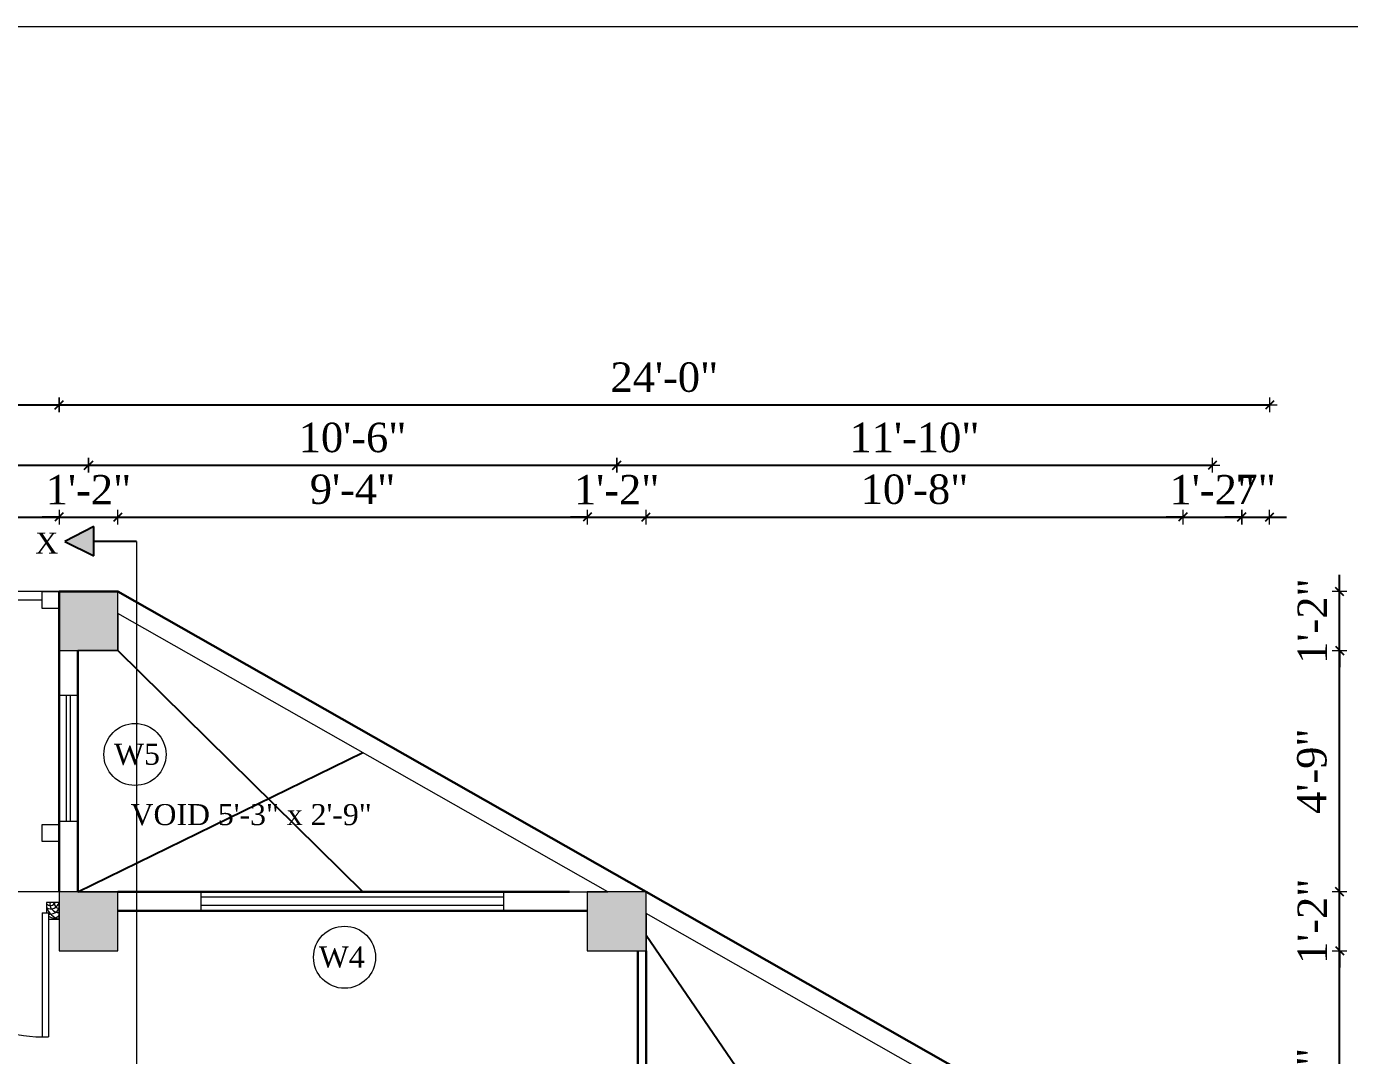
# Model space of a CAD drawing. Header units: inches. Extents: x 151827 to 158466, y -33102 to -26532.
# Drawn here: x 156315.8 to 156630.3, y -26776.4 to -26531.8 of the extents above; entities that cross this region are included whole.
import ezdxf

# ---------------------------------------------------------------- set-up
doc = ezdxf.new("R2010")
doc.units = ezdxf.units.IN
doc.header["$LTSCALE"] = 5
doc.header["$MEASUREMENT"] = 0
for name, color, linetype, lineweight in [('A-WALL', 7, 'Continuous', 9), ('Dimension', 7, 'Continuous', 18), ('DOOR', 62, 'Continuous', 0), ('Dw', 2, 'Continuous', 18), ('ele1', 21, 'Continuous', 20)]:
    doc.layers.add(name, color=color, linetype=linetype, lineweight=lineweight)
doc.layers.add('dim line', color=7, linetype='Continuous', lineweight=15, true_color=0xfab2b2)
doc.layers.add('TEXT', color=6, linetype='Continuous')
doc.layers.add('WALL', color=7, linetype='Continuous')
doc.styles.add('ordinary', font='times.ttf')
doc.dimstyles.new('Copy of 96', dxfattribs={"dimtxt": 7, "dimasz": 4, "dimexe": 0.5, "dimexo": 0.5, "dimgap": 3, "dimtad": 1, "dimdec": 1, "dimzin": 11, "dimdsep": 46, "dimlunit": 4, "dimtxsty": 'ordinary', "dimblk": 'OBLIQUE', "dimcen": 0.09, "dimse1": 1, "dimse2": 1, "dimclrt": 6, "dimazin": 0, "dimtfac": 1, "dimtdec": 1, "dimtix": 1, "dimtmove": 2, "dimatfit": 3, "dimldrblk": 'leader', "dimfxl": 0.5, "dimfxlon": 1, "dimtolj": 1, "dimtzin": 0, "dimarcsym": 0})

# ---------------------------------------------------------------- blocks, each defined once
blk = doc.blocks.new('oblique')
at = {"color": 0, "lineweight": -2}
blk.add_line((0.25, 0.25), (-0.25, -0.25), dxfattribs=at)
at = {"layer": 'dim line', "lineweight": 9}
for p, q in [((-0.4375, 0), (0.4375, 0)), ((0, 0.4375), (0, -0.4375))]:
    blk.add_line(p, q, dxfattribs=at)
blk = doc.blocks.new('*D898')
at = {"layer": 'A-WALL', "color": 0, "lineweight": -2, "ltscale": 5, "transparency": 16777216}
blk.add_line((156627.94, -26818.03), (156627.94, -26751.52), dxfattribs=at)
at = {"layer": 'Defpoints', "color": 0, "ltscale": 5, "transparency": 16777216}
for p in [(156463.07, -26751.52), (156627.94, -26751.52), (156604.68, -26818.03)]:
    blk.add_point(p, dxfattribs=at)
at = {"layer": 'A-WALL', "color": 0, "lineweight": -2, "ltscale": 5, "transparency": 16777216, "xscale": 4, "yscale": 4, "zscale": 4}
for p, rotation in [((156627.94, -26751.52), 90), ((156627.94, -26818.03), 270)]:
    blk.add_blockref('oblique', p, dxfattribs=dict(at, rotation=rotation))
at = {"layer": 'A-WALL', "color": 6, "ltscale": 5, "transparency": 16777216, "insert": (156621.37, -26784.78), "char_height": 7, "attachment_point": 5, "rotation": 90, "style": 'ordinary'}
blk.add_mtext('\\A1;5\'-7"', dxfattribs=at)
blk = doc.blocks.new('_OBLIQUE')
at = {"color": 0, "linetype": 'ByBlock'}
blk.add_line((-0.5, -0.5), (0.5, 0.5), dxfattribs=at)
blk = doc.blocks.new('leader')
at = {"layer": 'Dimension'}
for p, q in [((0, -4.328), (0, 4.328)), ((-4.424, 0), (4.424, 0))]:
    blk.add_line(p, q, dxfattribs=at)
blk = doc.blocks.new('*D899')
at = {"layer": 'A-WALL', "color": 0, "lineweight": -2, "ltscale": 5, "transparency": 16777216}
for p, q in [((156627.94, -26737.52), (156627.94, -26733.52)), ((156627.94, -26751.52), (156627.94, -26737.52)), ((156627.94, -26751.52), (156627.94, -26755.52))]:
    blk.add_line(p, q, dxfattribs=at)
at = {"layer": 'Defpoints', "color": 0, "ltscale": 5, "transparency": 16777216}
for p in [(156463.07, -26737.52), (156627.94, -26737.52), (156463.07, -26751.52)]:
    blk.add_point(p, dxfattribs=at)
at = {"layer": 'A-WALL', "color": 0, "lineweight": -2, "ltscale": 5, "transparency": 16777216, "xscale": 4, "yscale": 4, "zscale": 4}
for p, rotation in [((156627.94, -26737.52), 270), ((156627.94, -26751.52), 90)]:
    blk.add_blockref('oblique', p, dxfattribs=dict(at, rotation=rotation))
at = {"layer": 'A-WALL', "color": 6, "ltscale": 5, "transparency": 16777216, "insert": (156621.44, -26744.52), "char_height": 7, "attachment_point": 5, "rotation": 90, "style": 'ordinary'}
blk.add_mtext('\\A1;1\'-2"', dxfattribs=at)
blk = doc.blocks.new('*D900')
at = {"layer": 'A-WALL', "color": 0, "lineweight": -2, "ltscale": 5, "transparency": 16777216}
blk.add_line((156627.94, -26737.52), (156627.94, -26680.14), dxfattribs=at)
at = {"layer": 'Defpoints', "color": 0, "ltscale": 5, "transparency": 16777216}
for p in [(156337.5, -26680.14), (156627.94, -26680.14), (156463.07, -26737.52)]:
    blk.add_point(p, dxfattribs=at)
at = {"layer": 'A-WALL', "color": 0, "lineweight": -2, "ltscale": 5, "transparency": 16777216, "xscale": 4, "yscale": 4, "zscale": 4}
for p, rotation in [((156627.94, -26680.14), 90), ((156627.94, -26737.52), 270)]:
    blk.add_blockref('oblique', p, dxfattribs=dict(at, rotation=rotation))
at = {"layer": 'A-WALL', "color": 6, "ltscale": 5, "transparency": 16777216, "insert": (156621.37, -26708.83), "char_height": 7, "attachment_point": 5, "rotation": 90, "style": 'ordinary'}
blk.add_mtext('\\A1;4\'-9"', dxfattribs=at)
blk = doc.blocks.new('*D901')
at = {"layer": 'A-WALL', "color": 0, "lineweight": -2, "ltscale": 5, "transparency": 16777216}
for p, q in [((156627.94, -26666.14), (156627.94, -26662.14)), ((156627.94, -26680.14), (156627.94, -26666.14)), ((156627.94, -26680.14), (156627.94, -26684.14))]:
    blk.add_line(p, q, dxfattribs=at)
at = {"layer": 'Defpoints', "color": 0, "ltscale": 5, "transparency": 16777216}
for p in [(156337.5, -26666.14), (156627.94, -26666.14), (156337.5, -26680.14)]:
    blk.add_point(p, dxfattribs=at)
at = {"layer": 'A-WALL', "color": 0, "lineweight": -2, "ltscale": 5, "transparency": 16777216, "xscale": 4, "yscale": 4, "zscale": 4}
for p, rotation in [((156627.94, -26666.14), 270), ((156627.94, -26680.14), 90)]:
    blk.add_blockref('oblique', p, dxfattribs=dict(at, rotation=rotation))
at = {"layer": 'A-WALL', "color": 6, "ltscale": 5, "transparency": 16777216, "insert": (156621.44, -26673.14), "char_height": 7, "attachment_point": 5, "rotation": 90, "style": 'ordinary'}
blk.add_mtext('\\A1;1\'-2"', dxfattribs=at)
blk = doc.blocks.new('*D903')
at = {"layer": 'A-WALL', "color": 0, "lineweight": -2, "ltscale": 5, "transparency": 16777216}
blk.add_line((156642.9, -26825.03), (156642.9, -26744.52), dxfattribs=at)
at = {"layer": 'Defpoints', "color": 0, "ltscale": 5, "transparency": 16777216}
for p in [(156456.07, -26744.52), (156642.9, -26744.52), (156597.68, -26825.03)]:
    blk.add_point(p, dxfattribs=at)
at = {"layer": 'A-WALL', "color": 0, "lineweight": -2, "ltscale": 5, "transparency": 16777216, "xscale": 4, "yscale": 4, "zscale": 4}
for p, rotation in [((156642.9, -26744.52), 90), ((156642.9, -26825.03), 270)]:
    blk.add_blockref('oblique', p, dxfattribs=dict(at, rotation=rotation))
at = {"layer": 'A-WALL', "color": 6, "ltscale": 5, "transparency": 16777216, "insert": (156636.33, -26784.78), "char_height": 7, "attachment_point": 5, "rotation": 90, "style": 'ordinary'}
blk.add_mtext('\\A1;6\'-9"', dxfattribs=at)
blk = doc.blocks.new('*D904')
at = {"layer": 'A-WALL', "color": 0, "lineweight": -2, "ltscale": 5, "transparency": 16777216}
blk.add_line((156642.9, -26744.52), (156642.9, -26673.14), dxfattribs=at)
at = {"layer": 'Defpoints', "color": 0, "ltscale": 5, "transparency": 16777216}
for p in [(156330.5, -26673.14), (156642.9, -26673.14), (156456.07, -26744.52)]:
    blk.add_point(p, dxfattribs=at)
at = {"layer": 'A-WALL', "color": 0, "lineweight": -2, "ltscale": 5, "transparency": 16777216, "xscale": 4, "yscale": 4, "zscale": 4}
for p, rotation in [((156642.9, -26673.14), 90), ((156642.9, -26744.52), 270)]:
    blk.add_blockref('oblique', p, dxfattribs=dict(at, rotation=rotation))
at = {"layer": 'A-WALL', "color": 6, "ltscale": 5, "transparency": 16777216, "insert": (156636.34, -26708.83), "char_height": 7, "attachment_point": 5, "rotation": 90, "style": 'ordinary'}
blk.add_mtext('\\A1;5\'-11"', dxfattribs=at)
blk = doc.blocks.new('*D906')
at = {"layer": 'A-WALL', "color": 0, "lineweight": -2, "ltscale": 5, "transparency": 16777216}
blk.add_line((156216.62, -26648.41), (156323.5, -26648.41), dxfattribs=at)
at = {"layer": 'Defpoints', "color": 0, "ltscale": 5, "transparency": 16777216}
for p in [(156323.5, -26648.41), (156323.5, -26666.14), (156216.62, -26737.52)]:
    blk.add_point(p, dxfattribs=at)
at = {"layer": 'A-WALL', "color": 0, "lineweight": -2, "ltscale": 5, "transparency": 16777216, "xscale": 4, "yscale": 4, "zscale": 4, "rotation": 180}
blk.add_blockref('oblique', (156216.62, -26648.41), dxfattribs=at)
at = {"layer": 'A-WALL', "color": 0, "lineweight": -2, "ltscale": 5, "transparency": 16777216, "xscale": 4, "yscale": 4, "zscale": 4}
blk.add_blockref('oblique', (156323.5, -26648.41), dxfattribs=at)
at = {"layer": 'A-WALL', "color": 6, "ltscale": 5, "transparency": 16777216, "insert": (156270.06, -26641.85), "char_height": 7, "attachment_point": 5, "style": 'ordinary'}
blk.add_mtext('\\A1;8\'-11"', dxfattribs=at)
blk = doc.blocks.new('*D907')
at = {"layer": 'A-WALL', "color": 0, "lineweight": -2, "ltscale": 5, "transparency": 16777216}
for p, q in [((156323.5, -26648.41), (156319.5, -26648.41)), ((156323.5, -26648.41), (156337.5, -26648.41)), ((156337.5, -26648.41), (156341.5, -26648.41))]:
    blk.add_line(p, q, dxfattribs=at)
at = {"layer": 'Defpoints', "color": 0, "ltscale": 5, "transparency": 16777216}
for p in [(156337.5, -26648.41), (156323.5, -26666.14), (156337.5, -26666.14)]:
    blk.add_point(p, dxfattribs=at)
at = {"layer": 'A-WALL', "color": 0, "lineweight": -2, "ltscale": 5, "transparency": 16777216, "xscale": 4, "yscale": 4, "zscale": 4}
blk.add_blockref('oblique', (156323.5, -26648.41), dxfattribs=at)
at = {"layer": 'A-WALL', "color": 0, "lineweight": -2, "ltscale": 5, "transparency": 16777216, "xscale": 4, "yscale": 4, "zscale": 4, "rotation": 180}
blk.add_blockref('oblique', (156337.5, -26648.41), dxfattribs=at)
at = {"layer": 'A-WALL', "color": 6, "ltscale": 5, "transparency": 16777216, "insert": (156330.5, -26641.91), "char_height": 7, "attachment_point": 5, "style": 'ordinary'}
blk.add_mtext('\\A1;1\'-2"', dxfattribs=at)
blk = doc.blocks.new('*D908')
at = {"layer": 'A-WALL', "color": 0, "lineweight": -2, "ltscale": 5, "transparency": 16777216}
blk.add_line((156337.5, -26648.41), (156449.07, -26648.41), dxfattribs=at)
at = {"layer": 'Defpoints', "color": 0, "ltscale": 5, "transparency": 16777216}
for p in [(156449.07, -26648.41), (156337.5, -26666.14), (156449.07, -26737.52)]:
    blk.add_point(p, dxfattribs=at)
at = {"layer": 'A-WALL', "color": 0, "lineweight": -2, "ltscale": 5, "transparency": 16777216, "xscale": 4, "yscale": 4, "zscale": 4, "rotation": 180}
blk.add_blockref('oblique', (156337.5, -26648.41), dxfattribs=at)
at = {"layer": 'A-WALL', "color": 0, "lineweight": -2, "ltscale": 5, "transparency": 16777216, "xscale": 4, "yscale": 4, "zscale": 4}
blk.add_blockref('oblique', (156449.07, -26648.41), dxfattribs=at)
at = {"layer": 'A-WALL', "color": 6, "ltscale": 5, "transparency": 16777216, "insert": (156393.28, -26641.84), "char_height": 7, "attachment_point": 5, "style": 'ordinary'}
blk.add_mtext('\\A1;9\'-4"', dxfattribs=at)
blk = doc.blocks.new('*D909')
at = {"layer": 'A-WALL', "color": 0, "lineweight": -2, "ltscale": 5, "transparency": 16777216}
for p, q in [((156449.07, -26648.41), (156445.07, -26648.41)), ((156449.07, -26648.41), (156463.07, -26648.41)), ((156463.07, -26648.41), (156467.07, -26648.41))]:
    blk.add_line(p, q, dxfattribs=at)
at = {"layer": 'Defpoints', "color": 0, "ltscale": 5, "transparency": 16777216}
for p in [(156463.07, -26648.41), (156449.07, -26737.52), (156463.07, -26737.52)]:
    blk.add_point(p, dxfattribs=at)
at = {"layer": 'A-WALL', "color": 0, "lineweight": -2, "ltscale": 5, "transparency": 16777216, "xscale": 4, "yscale": 4, "zscale": 4}
blk.add_blockref('oblique', (156449.07, -26648.41), dxfattribs=at)
at = {"layer": 'A-WALL', "color": 0, "lineweight": -2, "ltscale": 5, "transparency": 16777216, "xscale": 4, "yscale": 4, "zscale": 4, "rotation": 180}
blk.add_blockref('oblique', (156463.07, -26648.41), dxfattribs=at)
at = {"layer": 'A-WALL', "color": 6, "ltscale": 5, "transparency": 16777216, "insert": (156456.07, -26641.91), "char_height": 7, "attachment_point": 5, "style": 'ordinary'}
blk.add_mtext('\\A1;1\'-2"', dxfattribs=at)
blk = doc.blocks.new('*D910')
at = {"layer": 'A-WALL', "color": 0, "lineweight": -2, "ltscale": 5, "transparency": 16777216}
blk.add_line((156463.07, -26648.41), (156590.68, -26648.41), dxfattribs=at)
at = {"layer": 'Defpoints', "color": 0, "ltscale": 5, "transparency": 16777216}
for p in [(156590.68, -26648.41), (156463.07, -26737.52), (156590.68, -26818.03)]:
    blk.add_point(p, dxfattribs=at)
at = {"layer": 'A-WALL', "color": 0, "lineweight": -2, "ltscale": 5, "transparency": 16777216, "xscale": 4, "yscale": 4, "zscale": 4, "rotation": 180}
blk.add_blockref('oblique', (156463.07, -26648.41), dxfattribs=at)
at = {"layer": 'A-WALL', "color": 0, "lineweight": -2, "ltscale": 5, "transparency": 16777216, "xscale": 4, "yscale": 4, "zscale": 4}
blk.add_blockref('oblique', (156590.68, -26648.41), dxfattribs=at)
at = {"layer": 'A-WALL', "color": 6, "ltscale": 5, "transparency": 16777216, "insert": (156526.88, -26641.85), "char_height": 7, "attachment_point": 5, "style": 'ordinary'}
blk.add_mtext('\\A1;10\'-8"', dxfattribs=at)
blk = doc.blocks.new('*D911')
at = {"layer": 'A-WALL', "color": 0, "lineweight": -2, "ltscale": 5, "transparency": 16777216}
for p, q in [((156590.68, -26648.41), (156586.68, -26648.41)), ((156590.68, -26648.41), (156604.68, -26648.41)), ((156604.68, -26648.41), (156608.68, -26648.41))]:
    blk.add_line(p, q, dxfattribs=at)
at = {"layer": 'Defpoints', "color": 0, "ltscale": 5, "transparency": 16777216}
for p in [(156604.68, -26648.41), (156590.68, -26818.03), (156604.68, -26818.03)]:
    blk.add_point(p, dxfattribs=at)
at = {"layer": 'A-WALL', "color": 0, "lineweight": -2, "ltscale": 5, "transparency": 16777216, "xscale": 4, "yscale": 4, "zscale": 4}
blk.add_blockref('oblique', (156590.68, -26648.41), dxfattribs=at)
at = {"layer": 'A-WALL', "color": 0, "lineweight": -2, "ltscale": 5, "transparency": 16777216, "xscale": 4, "yscale": 4, "zscale": 4, "rotation": 180}
blk.add_blockref('oblique', (156604.68, -26648.41), dxfattribs=at)
at = {"layer": 'A-WALL', "color": 6, "ltscale": 5, "transparency": 16777216, "insert": (156597.68, -26641.91), "char_height": 7, "attachment_point": 5, "style": 'ordinary'}
blk.add_mtext('\\A1;1\'-2"', dxfattribs=at)
blk = doc.blocks.new('*D912')
at = {"layer": 'A-WALL', "color": 0, "lineweight": -2, "ltscale": 5, "transparency": 16777216}
blk.add_line((156209.62, -26636.1), (156330.5, -26636.1), dxfattribs=at)
at = {"layer": 'Defpoints', "color": 0, "ltscale": 5, "transparency": 16777216}
for p in [(156330.5, -26636.1), (156209.62, -26744.52), (156330.5, -26744.52)]:
    blk.add_point(p, dxfattribs=at)
at = {"layer": 'A-WALL', "color": 0, "lineweight": -2, "ltscale": 5, "transparency": 16777216, "xscale": 4, "yscale": 4, "zscale": 4, "rotation": 180}
blk.add_blockref('oblique', (156209.62, -26636.1), dxfattribs=at)
at = {"layer": 'A-WALL', "color": 0, "lineweight": -2, "ltscale": 5, "transparency": 16777216, "xscale": 4, "yscale": 4, "zscale": 4}
blk.add_blockref('oblique', (156330.5, -26636.1), dxfattribs=at)
at = {"layer": 'A-WALL', "color": 6, "ltscale": 5, "transparency": 16777216, "insert": (156270.06, -26629.54), "char_height": 7, "attachment_point": 5, "style": 'ordinary'}
blk.add_mtext('\\A1;10\'-1"', dxfattribs=at)
blk = doc.blocks.new('*D913')
at = {"layer": 'A-WALL', "color": 0, "lineweight": -2, "ltscale": 5, "transparency": 16777216}
blk.add_line((156330.5, -26636.1), (156456.07, -26636.1), dxfattribs=at)
at = {"layer": 'Defpoints', "color": 0, "ltscale": 5, "transparency": 16777216}
for p in [(156456.07, -26636.1), (156330.5, -26744.52), (156456.07, -26744.52)]:
    blk.add_point(p, dxfattribs=at)
at = {"layer": 'A-WALL', "color": 0, "lineweight": -2, "ltscale": 5, "transparency": 16777216, "xscale": 4, "yscale": 4, "zscale": 4, "rotation": 180}
blk.add_blockref('oblique', (156330.5, -26636.1), dxfattribs=at)
at = {"layer": 'A-WALL', "color": 0, "lineweight": -2, "ltscale": 5, "transparency": 16777216, "xscale": 4, "yscale": 4, "zscale": 4}
blk.add_blockref('oblique', (156456.07, -26636.1), dxfattribs=at)
at = {"layer": 'A-WALL', "color": 6, "ltscale": 5, "transparency": 16777216, "insert": (156393.28, -26629.54), "char_height": 7, "attachment_point": 5, "style": 'ordinary'}
blk.add_mtext('\\A1;10\'-6"', dxfattribs=at)
blk = doc.blocks.new('*D914')
at = {"layer": 'A-WALL', "color": 0, "lineweight": -2, "ltscale": 5, "transparency": 16777216}
blk.add_line((156456.07, -26636.1), (156597.68, -26636.1), dxfattribs=at)
at = {"layer": 'Defpoints', "color": 0, "ltscale": 5, "transparency": 16777216}
for p in [(156597.68, -26636.1), (156456.07, -26744.52), (156597.68, -26825.03)]:
    blk.add_point(p, dxfattribs=at)
at = {"layer": 'A-WALL', "color": 0, "lineweight": -2, "ltscale": 5, "transparency": 16777216, "xscale": 4, "yscale": 4, "zscale": 4, "rotation": 180}
blk.add_blockref('oblique', (156456.07, -26636.1), dxfattribs=at)
at = {"layer": 'A-WALL', "color": 0, "lineweight": -2, "ltscale": 5, "transparency": 16777216, "xscale": 4, "yscale": 4, "zscale": 4}
blk.add_blockref('oblique', (156597.68, -26636.1), dxfattribs=at)
at = {"layer": 'A-WALL', "color": 6, "ltscale": 5, "transparency": 16777216, "insert": (156526.88, -26629.54), "char_height": 7, "attachment_point": 5, "style": 'ordinary'}
blk.add_mtext('\\A1;11\'-10"', dxfattribs=at)
blk = doc.blocks.new('*D915')
at = {"layer": 'A-WALL', "color": 0, "lineweight": -2, "ltscale": 5, "transparency": 16777216}
blk.add_line((156202.62, -26621.76), (156323.5, -26621.76), dxfattribs=at)
at = {"layer": 'Defpoints', "color": 0, "ltscale": 5, "transparency": 16777216}
for p in [(156323.5, -26621.76), (156323.5, -26666.14), (156202.62, -26737.52)]:
    blk.add_point(p, dxfattribs=at)
at = {"layer": 'A-WALL', "color": 0, "lineweight": -2, "ltscale": 5, "transparency": 16777216, "xscale": 4, "yscale": 4, "zscale": 4, "rotation": 180}
blk.add_blockref('oblique', (156202.62, -26621.76), dxfattribs=at)
at = {"layer": 'A-WALL', "color": 0, "lineweight": -2, "ltscale": 5, "transparency": 16777216, "xscale": 4, "yscale": 4, "zscale": 4}
blk.add_blockref('oblique', (156323.5, -26621.76), dxfattribs=at)
at = {"layer": 'A-WALL', "color": 6, "ltscale": 5, "transparency": 16777216, "insert": (156263.06, -26615.2), "char_height": 7, "attachment_point": 5, "style": 'ordinary'}
blk.add_mtext('\\A1;10\'-1"', dxfattribs=at)
blk = doc.blocks.new('*D916')
at = {"layer": 'A-WALL', "color": 0, "lineweight": -2, "ltscale": 5, "transparency": 16777216}
blk.add_line((156323.5, -26621.76), (156611.31, -26621.76), dxfattribs=at)
at = {"layer": 'Defpoints', "color": 0, "ltscale": 5, "transparency": 16777216}
for p in [(156611.31, -26621.76), (156323.5, -26666.14), (156611.31, -26821.8)]:
    blk.add_point(p, dxfattribs=at)
at = {"layer": 'A-WALL', "color": 0, "lineweight": -2, "ltscale": 5, "transparency": 16777216, "xscale": 4, "yscale": 4, "zscale": 4, "rotation": 180}
blk.add_blockref('oblique', (156323.5, -26621.76), dxfattribs=at)
at = {"layer": 'A-WALL', "color": 0, "lineweight": -2, "ltscale": 5, "transparency": 16777216, "xscale": 4, "yscale": 4, "zscale": 4}
blk.add_blockref('oblique', (156611.31, -26621.76), dxfattribs=at)
at = {"layer": 'A-WALL', "color": 6, "ltscale": 5, "transparency": 16777216, "insert": (156467.41, -26615.2), "char_height": 7, "attachment_point": 5, "style": 'ordinary'}
blk.add_mtext('\\A1;24\'-0"', dxfattribs=at)
blk = doc.blocks.new('*D918')
at = {"layer": 'A-WALL', "color": 0, "lineweight": -2, "ltscale": 5, "transparency": 16777216}
blk.add_line((156656.86, -26821.8), (156656.86, -26666.14), dxfattribs=at)
at = {"layer": 'Defpoints', "color": 0, "ltscale": 5, "transparency": 16777216}
for p in [(156337.5, -26666.14), (156656.86, -26666.14), (156611.31, -26821.8)]:
    blk.add_point(p, dxfattribs=at)
at = {"layer": 'A-WALL', "color": 0, "lineweight": -2, "ltscale": 5, "transparency": 16777216, "xscale": 4, "yscale": 4, "zscale": 4}
for p, rotation in [((156656.86, -26666.14), 90), ((156656.86, -26821.8), 270)]:
    blk.add_blockref('oblique', p, dxfattribs=dict(at, rotation=rotation))
at = {"layer": 'A-WALL', "color": 6, "ltscale": 5, "transparency": 16777216, "insert": (156650.29, -26743.97), "char_height": 7, "attachment_point": 5, "rotation": 90, "style": 'ordinary'}
blk.add_mtext('\\A1;13\'-0"', dxfattribs=at)
blk = doc.blocks.new('*D941')
at = {"layer": 'A-WALL', "color": 0, "lineweight": -2, "ltscale": 5, "transparency": 16777216}
blk.add_line((156175.21, -26743.71), (156176.97, -26669.5), dxfattribs=at)
at = {"layer": 'Defpoints', "color": 0, "ltscale": 5, "transparency": 16777216}
for p in [(156176.97, -26669.5), (156330.5, -26673.14), (156209.62, -26744.52)]:
    blk.add_point(p, dxfattribs=at)
at = {"layer": 'A-WALL', "color": 0, "lineweight": -2, "ltscale": 5, "transparency": 16777216, "xscale": 4, "yscale": 4, "zscale": 4}
for p, rotation in [((156176.97, -26669.5), 88.64238169298221), ((156175.21, -26743.71), 268.6423816929822)]:
    blk.add_blockref('oblique', p, dxfattribs=dict(at, rotation=rotation))
at = {"layer": 'A-WALL', "color": 6, "ltscale": 5, "transparency": 16777216, "insert": (156169.54, -26706.45), "char_height": 7, "attachment_point": 5, "rotation": 88.6424, "style": 'ordinary'}
blk.add_mtext('\\A1;6\'-2"', dxfattribs=at)
blk = doc.blocks.new('A$C27B36B59')
at = {"layer": 'DOOR'}
for p, q in [((0, 4), (0, 0)), ((2.5, 4), (0, 4)), ((2.5, 2.5), (2.5, 4)), ((0, 0), (3, 0)), ((3, 2.5), (2.5, 2.5)), ((3, 0), (3, 2.5))]:
    blk.add_line(p, q, dxfattribs=at)
for centre, radius, start, end in [((-1.4, -0.54), 4.75, 22.1411, 72.838), ((1.34, 2.09), 1.64, 45.138, 144.8948), ((2.21, 0.3), 2.49, 83.3149, 152.658), ((0.13, 0.37), 2.05, 349.4875, 93.6805), ((1.96, -0.47), 2.01, 58.7447, 166.495), ((-0.06, 0.32), 1.13, 343.542, 86.947), ((2.08, -0.4), 1.17, 38.2816, 160.1519)]:
    blk.add_arc(centre, radius, start, end, dxfattribs=at)
blk = doc.blocks.new('D2')
at = {"layer": 'DOOR'}
for p, q in [((74473.95, 24047.59), (74473.95, 24018.09)), ((74473.95, 24047.59), (74475.45, 24047.59)), ((74475.45, 24047.59), (74475.45, 24018.13))]:
    blk.add_line(p, q, dxfattribs=at)
blk.add_arc((74473.95, 24047.59), 29.5, 180, 272.9146, dxfattribs=at)
at = {"layer": 'DOOR', "xscale": -1, "rotation": 180}
blk.add_blockref('A$C27B36B59', (74441.95, 24050.09), dxfattribs=at)
at = {"layer": 'DOOR', "rotation": 180}
blk.add_blockref('A$C27B36B59', (74477.95, 24050.09), dxfattribs=at)
blk = doc.blocks.new('*D894')
at = {"layer": 'A-WALL', "color": 0, "lineweight": -2, "ltscale": 5, "transparency": 16777216}
for p, q in [((156604.68, -26648.41), (156600.68, -26648.41)), ((156604.68, -26648.41), (156611.31, -26648.41)), ((156611.31, -26648.41), (156615.31, -26648.41))]:
    blk.add_line(p, q, dxfattribs=at)
at = {"layer": 'Defpoints', "color": 0, "ltscale": 5, "transparency": 16777216}
for p in [(156611.31, -26648.41), (156604.68, -26818.03, -72.71), (156611.31, -26821.8, -72.71)]:
    blk.add_point(p, dxfattribs=at)
at = {"layer": 'A-WALL', "color": 0, "lineweight": -2, "ltscale": 5, "transparency": 16777216, "xscale": 4, "yscale": 4, "zscale": 4}
blk.add_blockref('oblique', (156604.68, -26648.41), dxfattribs=at)
at = {"layer": 'A-WALL', "color": 0, "lineweight": -2, "ltscale": 5, "transparency": 16777216, "xscale": 4, "yscale": 4, "zscale": 4, "rotation": 180}
blk.add_blockref('oblique', (156611.31, -26648.41), dxfattribs=at)
at = {"layer": 'A-WALL', "color": 6, "ltscale": 5, "transparency": 16777216, "insert": (156608, -26641.84), "char_height": 7, "attachment_point": 5, "style": 'ordinary'}
blk.add_mtext('\\A1;7"', dxfattribs=at)

msp = doc.modelspace()

# ---------------------------------------------------------------- hatches: boundary and pattern name
at = {"ltscale": 5}
msp.add_hatch(color=256, dxfattribs=at).paths.add_polyline_path([(156331.79, -26657.67), (156331.79, -26650.65), (156324.9, -26654.24)])
at = {"layer": 'WALL', "linetype": 'ByBlock', "ltscale": 5, "true_color": 0xf8991e}
h = msp.add_hatch(color=30, dxfattribs=at)
h.dxf.hatch_style = 1
h.paths.add_polyline_path([(156323.5, -26680.14), (156337.5, -26680.14), (156337.5, -26666.14), (156323.5, -26666.14)])
h = msp.add_hatch(color=30, dxfattribs=at)
h.dxf.hatch_style = 1
h.paths.add_polyline_path([(156323.5, -26751.52), (156337.5, -26751.52), (156337.5, -26737.52), (156323.5, -26737.52)])
h = msp.add_hatch(color=30, dxfattribs=at)
h.dxf.hatch_style = 1
h.paths.add_polyline_path([(156463.07, -26751.52), (156463.07, -26737.52), (156449.07, -26737.52), (156449.07, -26751.52)])

# ---------------------------------------------------------------- linework, layer by layer
at = {"ltscale": 5}
for p, q in [((156331.79, -26650.65, -72.71), (156324.9, -26654.24, -72.71)), ((156331.79, -26657.67, -72.71), (156331.79, -26650.65, -72.71)), ((156324.9, -26654.24, -72.71), (156331.79, -26657.67, -72.71)), ((156341.89, -26654.24, -72.71), (156331.79, -26654.24, -72.71))]:
    msp.add_line(p, q, dxfattribs=at)
at = {"layer": 'A-WALL', "ltscale": 5}
for p, q in [((156341.89, -26654.24, -72.71), (156341.89, -26942.8, -72.71)), ((156323.5, -26666.14, -72.71), (156204.31, -26666.14, -72.71)), ((156319.5, -26668.14, -72.71), (156208.31, -26668.14, -72.71)), ((156328, -26690.83, -72.71), (156323.5, -26690.83, -72.71)), ((156328, -26720.83, -72.71), (156323.5, -26720.83, -72.71)), ((156323.5, -26725.52, -72.71), (156319.5, -26725.52, -72.71)), ((156323.5, -26737.52, -72.71), (156202.62, -26737.52, -72.71)), ((156357.28, -26742.02, -72.71), (156357.28, -26737.52, -72.71)), ((156429.28, -26742.02, -72.71), (156429.28, -26737.52, -72.71))]:
    msp.add_line(p, q, dxfattribs=at)
at = {"layer": 'A-WALL', "lineweight": 30}
for p, q in [((156323.5, -26666.14, -72.71), (156323.5, -26737.52, -72.71)), ((156337.5, -26666.14, -72.71), (156323.5, -26666.14, -72.71)), ((156337.5, -26666.14, -72.71), (156463.07, -26737.52, -72.71)), ((156328, -26680.14, -72.71), (156328, -26737.52, -72.71)), ((156328, -26680.14, -72.71), (156328, -26737.52, -72.71)), ((156337.5, -26737.52, -72.71), (156444.86, -26737.52, -72.71)), ((156463.07, -26737.52, -72.71), (156611.31, -26821.8, -72.71)), ((156449.07, -26742.02, -72.71), (156337.5, -26742.02, -72.71)), ((156461.07, -26751.52, -72.71), (156461.07, -26878.3, -72.71)), ((156463.07, -26751.52, -72.71), (156463.07, -26878.3, -72.71))]:
    msp.add_line(p, q, dxfattribs=at)
at = {"layer": 'A-WALL', "ltscale": 5, "elevation": -72.71}
for points in [[(156319.5, -26666.14), (156323.5, -26666.14), (156323.5, -26670.14), (156319.5, -26670.14)], [(156323.5, -26680.14), (156337.5, -26680.14), (156337.5, -26666.14), (156323.5, -26666.14)], [(156337.5, -26671.31), (156337.5, -26680.14), (156328, -26680.14), (156328, -26701.52), (156328, -26737.52), (156337.5, -26737.52), (156453.96, -26737.52)], [(156319.5, -26721.52), (156323.5, -26721.52), (156323.5, -26725.52), (156319.5, -26725.52)], [(156323.5, -26751.52), (156337.5, -26751.52), (156337.5, -26737.52), (156323.5, -26737.52)], [(156449.07, -26751.52), (156463.07, -26751.52), (156463.07, -26737.52), (156449.07, -26737.52)]]:
    msp.add_lwpolyline(points, close=True, dxfattribs=at)
msp.add_lwpolyline([(156463.07, -26882.8), (156463.07, -26882.8), (156552.08, -26882.8), (156552.08, -26877.8), (156566.08, -26877.8), (156566.08, -26883.51), (156599.35, -26832.03), (156590.68, -26832.03), (156590.68, -26818.03), (156595.58, -26818.03), (156463.07, -26742.7), (156463.07, -26882.8)], dxfattribs=at)
at = {"layer": 'A-WALL', "ltscale": 5}
for centre in [(156341.55, -26704.85, -72.71), (156391.38, -26753.07, -72.71)]:
    msp.add_circle(centre, 7.38, dxfattribs=at)
at = {"layer": 'Dw', "color": 3}
for p, q in [((156325.25, -26720.83, -72.71), (156325.25, -26690.83, -72.71)), ((156326.25, -26720.83, -72.71), (156326.25, -26690.83, -72.71)), ((156429.28, -26738.77, -72.71), (156357.28, -26738.77, -72.71)), ((156429.28, -26740.77, -72.71), (156357.28, -26740.77, -72.71))]:
    msp.add_line(p, q, dxfattribs=at)
at = {"layer": 'ele1', "elevation": -72.71}
msp.add_lwpolyline([(155380.93, -26531.78), (158465.9, -26531.78), (158465.9, -28687.11), (155380.93, -28687.11)], close=True, dxfattribs=at)
msp.add_lwpolyline([(155380.93, -26531.78), (158465.9, -26531.78), (158465.9, -28687.11), (155380.93, -28687.11)], close=True, dxfattribs=at)
at = {"layer": 'WALL', "color": 30, "linetype": 'ByBlock', "ltscale": 5, "true_color": 0xf8991e}
for p, q in [((156337.5, -26680.14, -72.71), (156395.73, -26737.52, -72.71)), ((156328, -26737.52, -72.71), (156395.73, -26704.42, -72.71)), ((156552.08, -26877.8, -72.71), (156463.07, -26747.87, -72.71))]:
    msp.add_line(p, q, dxfattribs=at)

# ---------------------------------------------------------------- block references
at = {"layer": 'WALL', "color": 2, "linetype": 'ByBlock'}
msp.add_blockref('D2', (81845.55, -50790.11, -72.71), dxfattribs=at)

# ---------------------------------------------------------------- texts
at = {"layer": 'TEXT', "style": 'ordinary'}
for s, p in [('X', (156317.83, -26657.11, -72.71)), ('W5', (156336.58, -26707.3, -72.71)), ('VOID 5\'-3" x 2\'-9"', (156340.5, -26721.65, -72.71)), ('W4', (156385.27, -26755.51, -72.71))]:
    msp.add_text(s, height=5, dxfattribs=at).set_placement(p)

# ---------------------------------------------------------------- dimensions: what is measured, and where the dimension line sits
at = {"layer": 'A-WALL', "ltscale": 5}
for base, p1, p2, picture, middle in [((156323.5, -26621.76, -72.71), (156202.62, -26737.52, -72.71), (156323.5, -26666.14, -72.71), '*D915', (156263.06, -26615.2, -72.71)), ((156611.31, -26621.76, -72.71), (156323.5, -26666.14, -72.71), (156611.31, -26821.8, -72.71), '*D916', (156467.41, -26615.2, -72.71)), ((156330.5, -26636.1, -72.71), (156209.62, -26744.52, -72.71), (156330.5, -26744.52, -72.71), '*D912', (156270.06, -26629.54, -72.71)), ((156456.07, -26636.1, -72.71), (156330.5, -26744.52, -72.71), (156456.07, -26744.52, -72.71), '*D913', (156393.28, -26629.54, -72.71)), ((156597.68, -26636.1, -72.71), (156456.07, -26744.52, -72.71), (156597.68, -26825.03, -72.71), '*D914', (156526.88, -26629.54, -72.71)), ((156323.5, -26648.41, -72.71), (156216.62, -26737.52, -72.71), (156323.5, -26666.14, -72.71), '*D906', (156270.06, -26641.85, -72.71)), ((156337.5, -26648.41, -72.71), (156323.5, -26666.14, -72.71), (156337.5, -26666.14, -72.71), '*D907', (156330.5, -26641.91, -72.71)), ((156449.07, -26648.41, -72.71), (156337.5, -26666.14, -72.71), (156449.07, -26737.52, -72.71), '*D908', (156393.28, -26641.84, -72.71)), ((156463.07, -26648.41, -72.71), (156449.07, -26737.52, -72.71), (156463.07, -26737.52, -72.71), '*D909', (156456.07, -26641.91, -72.71)), ((156590.68, -26648.41, -72.71), (156463.07, -26737.52, -72.71), (156590.68, -26818.03, -72.71), '*D910', (156526.88, -26641.85, -72.71)), ((156604.68, -26648.41, -72.71), (156590.68, -26818.03, -72.71), (156604.68, -26818.03, -72.71), '*D911', (156597.68, -26641.91, -72.71)), ((156611.31, -26648.41), (156604.68, -26818.03, -72.71), (156611.31, -26821.8, -72.71), '*D894', (156608, -26641.84))]:
    dim = msp.add_linear_dim(base=base, p1=p1, p2=p2, dimstyle='Copy of 96', override={"dimdec": 0, "dimblk": 'oblique', "dimtdec": 0, "dimarcsym": 1}, dxfattribs=at)
    dim.commit()
    dim.dimension.update_dxf_attribs({"geometry": picture, "text_midpoint": middle})
for base, p1, p2, angle, picture, middle in [((156627.94, -26666.14, -72.71), (156337.5, -26680.14, -72.71), (156337.5, -26666.14, -72.71), 90, '*D901', (156621.44, -26673.14, -72.71)), ((156656.86, -26666.14, -72.71), (156611.31, -26821.8, -72.71), (156337.5, -26666.14, -72.71), 90, '*D918', (156650.29, -26743.97, -72.71)), ((156176.97, -26669.5, -72.71), (156209.62, -26744.52, -72.71), (156330.5, -26673.14, -72.71), 268.6424, '*D941', (156169.54, -26706.45, -72.71)), ((156642.9, -26673.14, -72.71), (156456.07, -26744.52, -72.71), (156330.5, -26673.14, -72.71), 90, '*D904', (156636.34, -26708.83, -72.71)), ((156627.94, -26680.14, -72.71), (156463.07, -26737.52, -72.71), (156337.5, -26680.14, -72.71), 90, '*D900', (156621.37, -26708.83, -72.71)), ((156627.94, -26737.52, -72.71), (156463.07, -26751.52, -72.71), (156463.07, -26737.52, -72.71), 90, '*D899', (156621.44, -26744.52, -72.71)), ((156642.9, -26744.52, -72.71), (156597.68, -26825.03, -72.71), (156456.07, -26744.52, -72.71), 90, '*D903', (156636.33, -26784.78, -72.71)), ((156627.94, -26751.52, -72.71), (156604.68, -26818.03, -72.71), (156463.07, -26751.52, -72.71), 90, '*D898', (156621.37, -26784.78, -72.71))]:
    dim = msp.add_linear_dim(base=base, p1=p1, p2=p2, angle=angle, dimstyle='Copy of 96', override={"dimdec": 0, "dimblk": 'oblique', "dimtdec": 0, "dimarcsym": 1}, dxfattribs=at)
    dim.commit()
    dim.dimension.update_dxf_attribs({"geometry": picture, "text_midpoint": middle})

doc.saveas('drawing.dxf')
